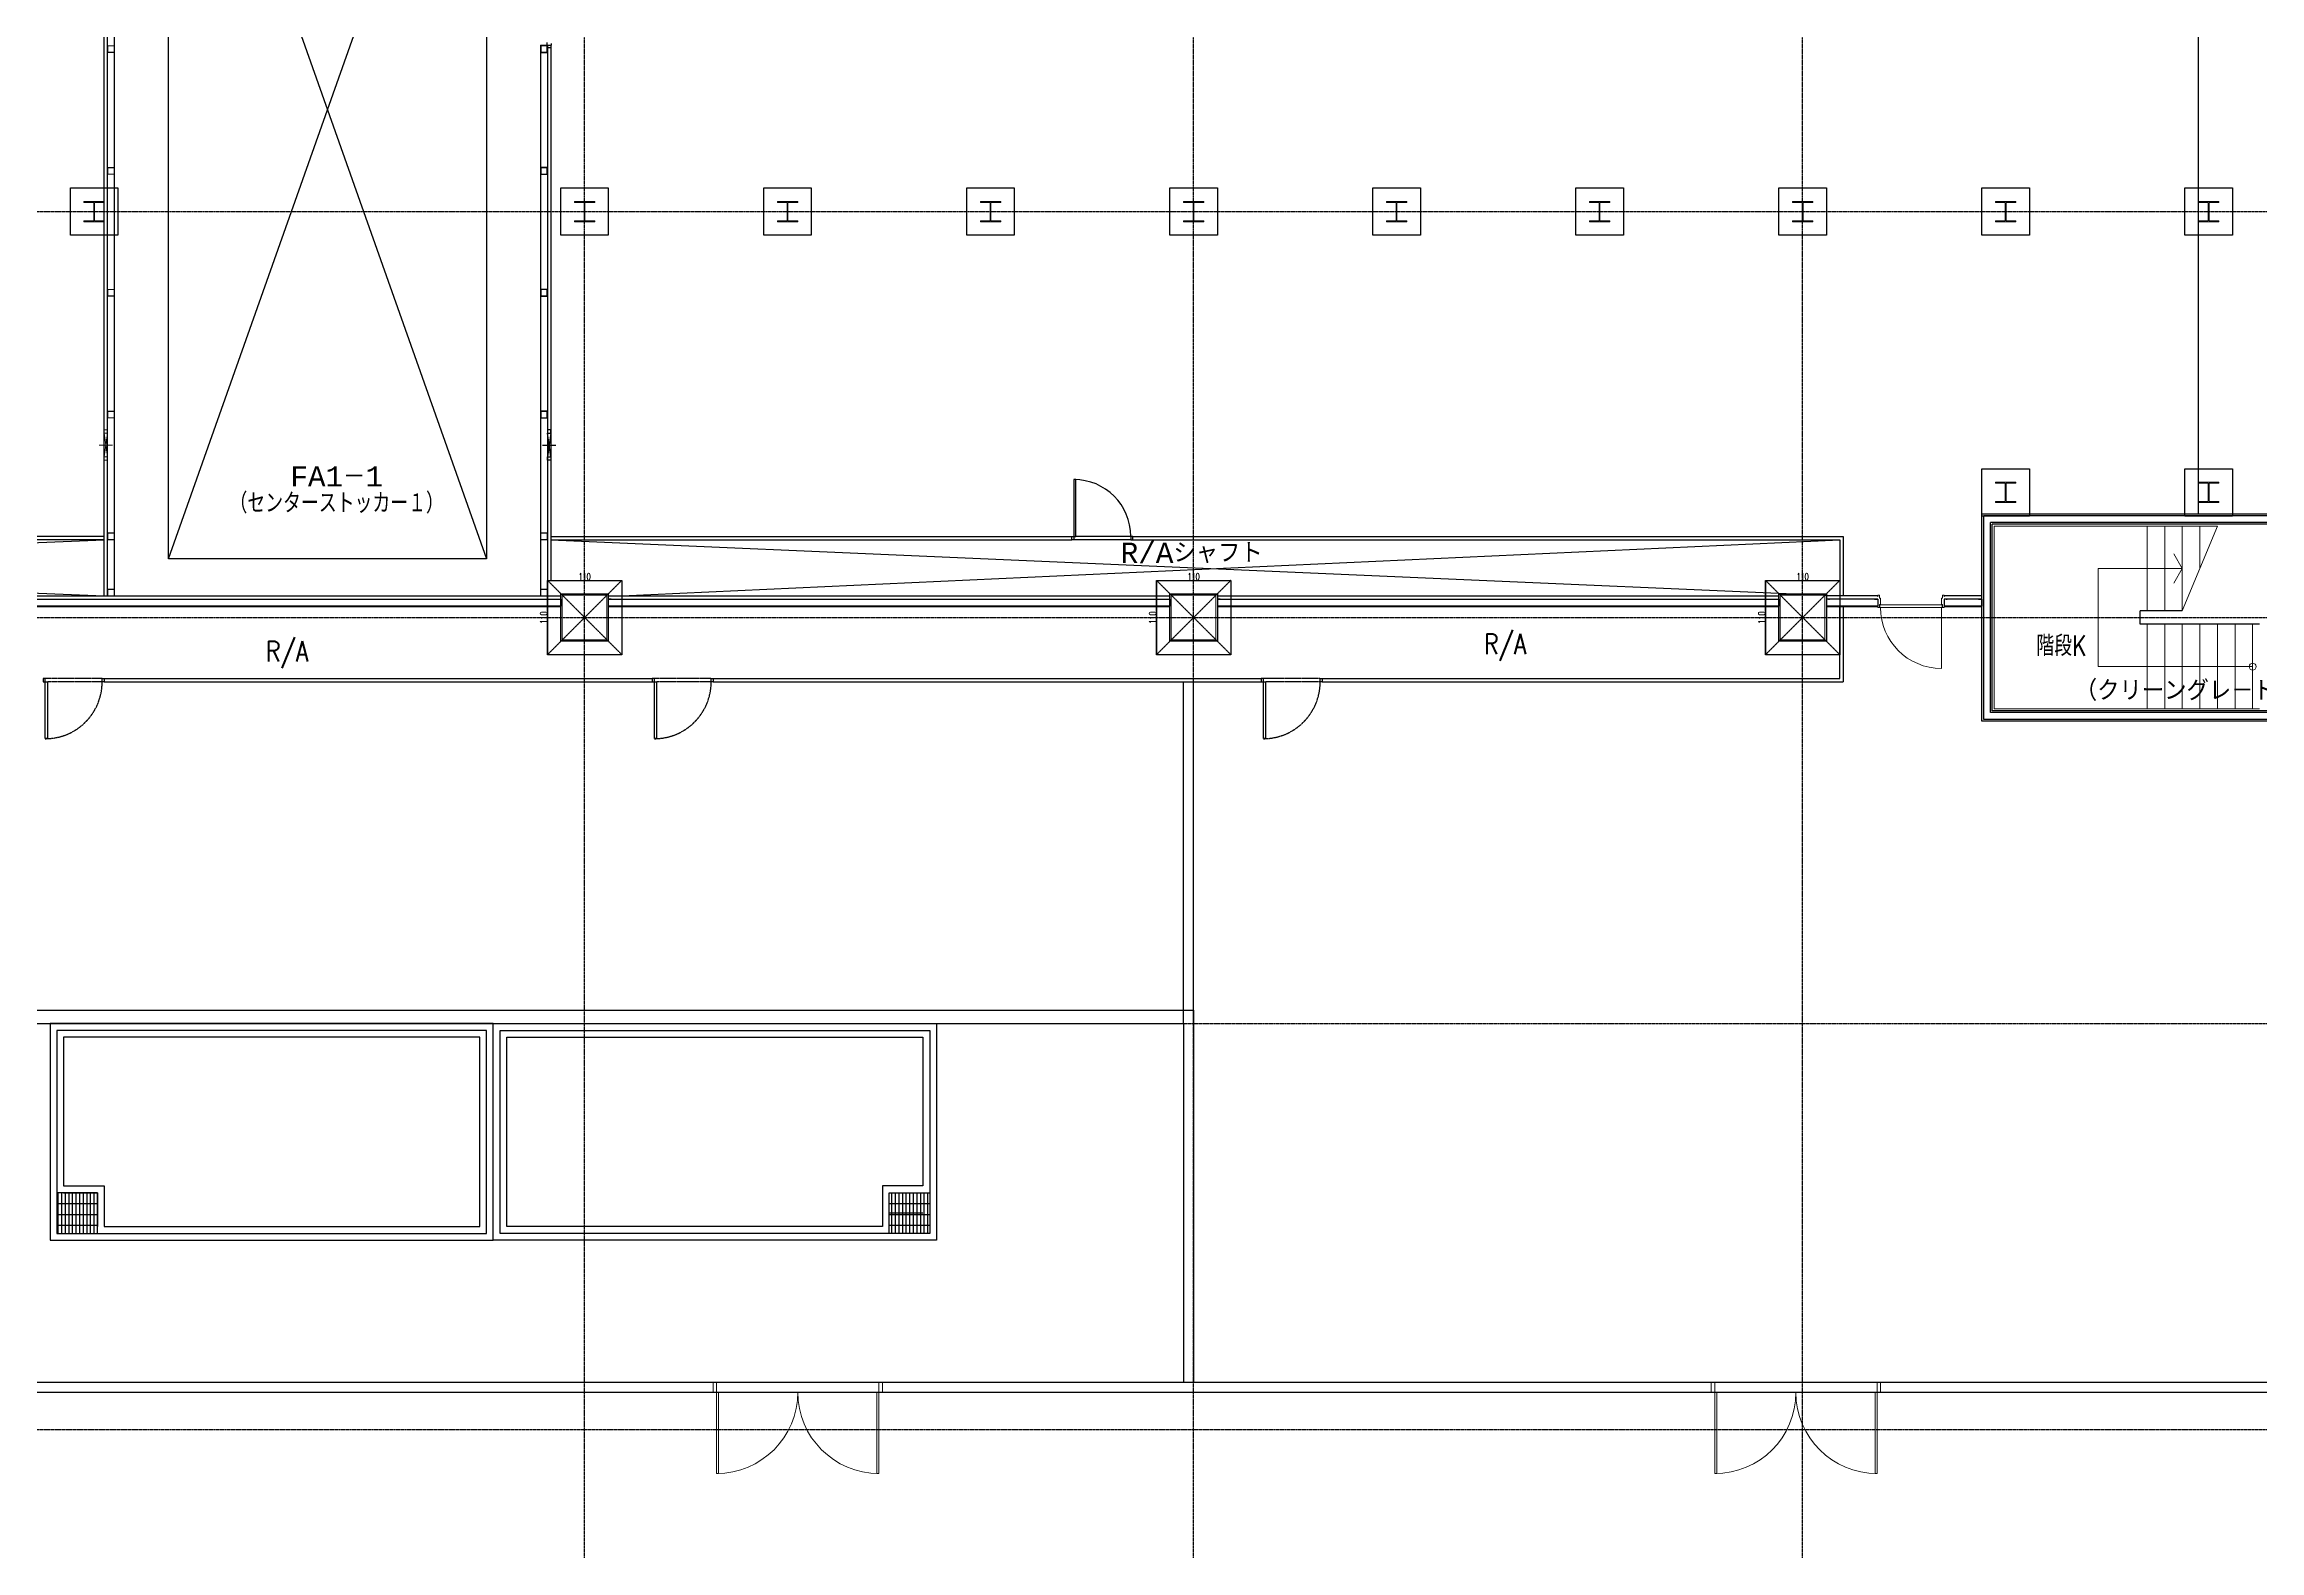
# Model space of a CAD drawing. Header units: millimetres. Extents: x -21841 to 195597, y -1659 to 112111.
# Drawn here: x 13661 to 16935, y 13771 to 15997 of the extents above; entities that cross this region are included whole.
import ezdxf
from ezdxf.enums import TextEntityAlignment as Align

# ---------------------------------------------------------------- set-up
doc = ezdxf.new("R2010")
doc.units = ezdxf.units.MM
doc.linetypes.add('X-N-FAB-L10$0$COL-CEN-LIN', pattern=[3.25, 2.5, -0.25, 0.25, -0.25])
doc.linetypes.add('X-N-FAB-L10$0$HIDDEN', pattern=[0.375, 0.25, -0.125])
for name, color, linetype in [('0-FMCS', 6, 'Continuous'), ('0-XREF', 7, 'Continuous'), ('X-N-FAB-L10$0$0-NC', 8, 'Continuous'), ('X-N-FAB-L10$0$0-ND', 8, 'Continuous'), ('X-N-FAB-L10$0$08', 8, 'Continuous'), ('X-N-FAB-L10$0$A-WALL-IN', 8, 'Continuous'), ('X-N-FAB-L10$0$CCL', 8, 'X-N-FAB-L10$0$COL-CEN-LIN'), ('X-N-FAB-L10$0$COL', 8, 'Continuous'), ('X-N-FAB-L10$0$COL-S', 8, 'Continuous'), ('X-N-FAB-L10$0$DOOR', 8, 'Continuous'), ('X-N-FAB-L10$0$HR', 8, 'Continuous'), ('X-N-FAB-L10$0$WALL-P', 8, 'Continuous')]:
    doc.layers.add(name, color=color, linetype=linetype)
doc.layers.add('X-N-FAB-L10$0$ARC', color=8, linetype='Continuous', lineweight=0)
doc.layers.add('X-N-FAB-L10$0$STEEL1', color=8, linetype='Continuous', lineweight=0)
doc.styles.add('X-N-FAB-L10$0$ATS', font='monotxt.shx', dxfattribs={"bigfont": 'BIGFONT.shx'})
doc.styles.add('X-N-FAB-L10$0$CHINA', font='simplex.shx', dxfattribs={"width": 0.75, "bigfont": 'chineset.shx'})
doc.styles.add('X-N-FAB-L10$0$COL-NUM', font='romanc')
doc.styles.add('X-N-FAB-L10$0$DIM', font='simplex.shx', dxfattribs={"width": 0.67, "bigfont": 'chineset.shx'})
doc.styles.add('X-N-FAB-L10$0$ROMS', font='ROMANS', dxfattribs={"bigfont": 'EXTFONT'})
doc.dimstyles.new('X-N-FAB-L10$0$JJP_005_defpoint', dxfattribs={"dimtxt": 20, "dimasz": 0.5, "dimexe": 0.5, "dimexo": 0.5, "dimgap": 0.5, "dimtad": 1, "dimdsep": 46, "dimtxsty": 'X-N-FAB-L10$0$DIM', "dimblk": 'X-N-FAB-L10$0$_None', "dimcen": 10, "dimclrd": 256, "dimclre": 256, "dimclrt": 256, "dimadec": 0, "dimazin": 0, "dimtfac": 1, "dimtix": 1, "dimtmove": 2, "dimatfit": 3, "dimldrblk": 'X-N-FAB-L10$0$_None', "dimfxl": 0.5, "dimtolj": 1, "dimtzin": 0, "dimarcsym": 0})

# ---------------------------------------------------------------- blocks, each defined once
blk = doc.blocks.new('*D1233')
at = {"layer": 'DEFPOINTS', "lineweight": -2, "transparency": 16777216}
blk.add_line((14405, 15205), (14515, 15205), dxfattribs=at)
at = {"layer": 'DEFPOINTS', "color": 0, "transparency": 16777216}
for p in [(14405, 15205), (14515, 15205), (14515, 15205)]:
    blk.add_point(p, dxfattribs=at)
at = {"layer": 'DEFPOINTS', "transparency": 16777216, "insert": (14460, 15210.5), "char_height": 10, "attachment_point": 5, "style": 'X-N-FAB-L10$0$DIM'}
blk.add_mtext('\\A1;110', dxfattribs=at)
blk = doc.blocks.new('X-N-FAB-L10$0$_None')
blk = doc.blocks.new('*D1234')
at = {"layer": 'DEFPOINTS', "lineweight": -2, "transparency": 16777216}
blk.add_line((14405, 15205), (14405, 15095), dxfattribs=at)
at = {"layer": 'DEFPOINTS', "color": 0, "transparency": 16777216}
for p in [(14405, 15205), (14405, 15095), (14405, 15095)]:
    blk.add_point(p, dxfattribs=at)
at = {"layer": 'DEFPOINTS', "transparency": 16777216, "insert": (14399.5, 15150), "char_height": 10, "attachment_point": 5, "rotation": 90, "style": 'X-N-FAB-L10$0$DIM'}
blk.add_mtext('\\A1;110', dxfattribs=at)
blk = doc.blocks.new('*D1235')
at = {"layer": 'DEFPOINTS', "lineweight": -2, "transparency": 16777216}
blk.add_line((15305, 15205), (15415, 15205), dxfattribs=at)
at = {"layer": 'DEFPOINTS', "color": 0, "transparency": 16777216}
for p in [(15305, 15205), (15415, 15205), (15415, 15205)]:
    blk.add_point(p, dxfattribs=at)
at = {"layer": 'DEFPOINTS', "transparency": 16777216, "insert": (15360, 15210.5), "char_height": 10, "attachment_point": 5, "style": 'X-N-FAB-L10$0$DIM'}
blk.add_mtext('\\A1;110', dxfattribs=at)
blk = doc.blocks.new('*D1236')
at = {"layer": 'DEFPOINTS', "lineweight": -2, "transparency": 16777216}
blk.add_line((15305, 15205), (15305, 15095), dxfattribs=at)
at = {"layer": 'DEFPOINTS', "color": 0, "transparency": 16777216}
for p in [(15305, 15205), (15305, 15095), (15305, 15095)]:
    blk.add_point(p, dxfattribs=at)
at = {"layer": 'DEFPOINTS', "transparency": 16777216, "insert": (15299.5, 15150), "char_height": 10, "attachment_point": 5, "rotation": 90, "style": 'X-N-FAB-L10$0$DIM'}
blk.add_mtext('\\A1;110', dxfattribs=at)
blk = doc.blocks.new('*D1237')
at = {"layer": 'DEFPOINTS', "lineweight": -2, "transparency": 16777216}
blk.add_line((16205, 15205), (16315, 15205), dxfattribs=at)
at = {"layer": 'DEFPOINTS', "color": 0, "transparency": 16777216}
for p in [(16205, 15205), (16315, 15205), (16315, 15205)]:
    blk.add_point(p, dxfattribs=at)
at = {"layer": 'DEFPOINTS', "transparency": 16777216, "insert": (16260, 15210.5), "char_height": 10, "attachment_point": 5, "style": 'X-N-FAB-L10$0$DIM'}
blk.add_mtext('\\A1;110', dxfattribs=at)
blk = doc.blocks.new('*D1238')
at = {"layer": 'DEFPOINTS', "lineweight": -2, "transparency": 16777216}
blk.add_line((16205, 15205), (16205, 15095), dxfattribs=at)
at = {"layer": 'DEFPOINTS', "color": 0, "transparency": 16777216}
for p in [(16205, 15205), (16205, 15095), (16205, 15095)]:
    blk.add_point(p, dxfattribs=at)
at = {"layer": 'DEFPOINTS', "transparency": 16777216, "insert": (16199.5, 15150), "char_height": 10, "attachment_point": 5, "rotation": 90, "style": 'X-N-FAB-L10$0$DIM'}
blk.add_mtext('\\A1;110', dxfattribs=at)
blk = doc.blocks.new('X-N-FAB-L10')
at = {"layer": 'DEFPOINTS', "color": 8, "linetype": 'X-N-FAB-L10$0$HIDDEN', "ltscale": 0.1}
for p, q in [((14515, 15205), (14405, 15095)), ((14405, 15205), (14515, 15095)), ((15415, 15205), (15305, 15095)), ((15305, 15205), (15415, 15095)), ((16315, 15205), (16205, 15095)), ((16205, 15205), (16315, 15095)), ((16315, 15205), (16205, 15095)), ((16205, 15205), (16315, 15095))]:
    blk.add_line(p, q, dxfattribs=at)
at = {"layer": 'DEFPOINTS', "color": 8}
for q in [(16315, 15205), (16205, 15095)]:
    blk.add_line((16205, 15205), q, dxfattribs=at)
at = {"layer": 'X-N-FAB-L10$0$08', "color": 8}
for p, q in [((13750, 15182), (13750, 16660)), ((13755, 15182), (13755, 16655)), ((13765, 15182), (13765, 16645)), ((16845, 15303), (16845, 16635)), ((13845, 16565), (14315, 15237)), ((13845, 15237), (14315, 16565)), ((13845, 15237), (13845, 16565)), ((14315, 16565), (14315, 15237)), ((13750, 15785), (13750, 16315)), ((14395, 15995.9), (14395, 15182)), ((14395, 15995.9), (14410, 15995.9)), ((14395, 15995), (14395, 15985)), ((14405, 15995), (14395, 15995)), ((14395, 15985), (14405, 15985)), ((14395.32, 15994.68), (14395.32, 15985.32)), ((14404.68, 15994.68), (14395.32, 15994.68)), ((14395.32, 15985.32), (14404.68, 15985.32)), ((14404, 16000), (14404, 15995.9)), ((14404, 15995.9), (14411, 15995.9)), ((14404.68, 15985.32), (14404.68, 15994.68)), ((14405, 15995.9), (14405, 15205)), ((14405, 15991.9), (14405, 15995.9)), ((14405, 15995.9), (14410, 15995.9)), ((14405, 15985), (14405, 15995)), ((14410, 15991.9), (14405, 15991.9)), ((14410, 15995.9), (14410, 15205)), ((14410, 15995.9), (14410, 15270)), ((14410, 15995.9), (14410, 15991.9)), ((14411, 15995.9), (14411, 15998.4)), ((14395, 15815), (14395, 15805)), ((14405, 15815), (14395, 15815)), ((14395.32, 15814.68), (14395.32, 15805.32)), ((14404.68, 15814.68), (14395.32, 15814.68)), ((14404.68, 15805.32), (14404.68, 15814.68)), ((14405, 15805), (14405, 15815)), ((14395, 15805), (14405, 15805)), ((14395.32, 15805.32), (14404.68, 15805.32)), ((13750, 15270), (13750, 15715)), ((14395, 15635), (14395, 15625)), ((14405, 15635), (14395, 15635)), ((14395, 15625), (14405, 15625)), ((14395.32, 15634.68), (14395.32, 15625.32)), ((14404.68, 15634.68), (14395.32, 15634.68)), ((14395.32, 15625.32), (14404.68, 15625.32)), ((14404.68, 15625.32), (14404.68, 15634.68)), ((14405, 15625), (14405, 15635)), ((14395, 15455), (14395, 15445)), ((14405, 15455), (14395, 15455)), ((14395.32, 15454.68), (14395.32, 15445.32)), ((14404.68, 15454.68), (14395.32, 15454.68)), ((14404.68, 15445.32), (14404.68, 15454.68)), ((14405, 15445), (14405, 15455)), ((14395, 15445), (14405, 15445)), ((14395.32, 15445.32), (14404.68, 15445.32)), ((14410, 15427.5), (14405, 15427.5)), ((14405, 15427.5), (14405, 15422.5)), ((14405, 15422.5), (14410, 15422.5)), ((14405, 15422.5), (14410, 15422.5)), ((14410, 15422.5), (14405, 15387.5)), ((14410, 15387.5), (14405, 15422.5)), ((14410, 15422.5), (14410, 15427.5)), ((14397.5, 15405), (14417.5, 15405)), ((14405, 15387.5), (14410, 15387.5)), ((14405, 15382.5), (14405, 15387.5)), ((14405, 15387.5), (14410, 15387.5)), ((14410, 15387.5), (14410, 15382.5)), ((14410, 15382.5), (14405, 15382.5)), ((15186, 15353.946), (15183, 15353.946)), ((15183, 15353.946), (15183, 15270)), ((15186, 15270), (15186, 15353.946)), ((11805, 15265), (13750, 15182)), ((11815, 15182), (13750, 15265)), ((13750, 15270), (12840, 15270)), ((13750, 15265), (12840, 15265)), ((14410, 15270), (15180, 15270)), ((14410, 15265), (16315, 15182)), ((14410, 15265), (15180, 15265)), ((14515, 15182), (16315, 15265)), ((15180, 15265), (15180, 15270)), ((15180, 15270), (15183, 15270)), ((15183, 15265), (15180, 15265)), ((15183, 15270), (15183, 15265)), ((15183, 15270), (15186, 15270)), ((15267, 15265), (15183, 15265)), ((15267, 15270), (15186, 15270)), ((15270, 15270), (15267, 15270)), ((15267, 15270), (15267, 15265)), ((15267, 15265), (15270, 15265)), ((15270, 15270), (16320, 15270)), ((15270, 15265), (15270, 15270)), ((15270, 15265), (16315, 15265)), ((16315, 15265), (16315, 15182)), ((16320, 15270), (16320, 15182)), ((14315, 15237), (13845, 15237)), ((14325, 14550), (13670, 14550)), ((13670, 14550), (13670, 14230)), ((14325, 14550), (13670, 14550)), ((13670, 14550), (13670, 14230)), ((14315, 14540), (13680, 14540)), ((13680, 14540), (13680, 14240)), ((14315, 14540), (13680, 14540)), ((13680, 14540), (13680, 14240)), ((14315, 14240), (14315, 14540)), ((14315, 14240), (14315, 14540)), ((14325, 14230), (14325, 14550)), ((14325, 14230), (14325, 14550)), ((14325, 14230), (14325, 14550)), ((14325, 14550), (14980, 14550)), ((14325, 14230), (14325, 14550)), ((14325, 14550), (14980, 14550)), ((14335, 14240), (14335, 14540)), ((14335, 14540), (14970, 14540)), ((14335, 14240), (14335, 14540)), ((14335, 14540), (14970, 14540)), ((14970, 14540), (14970, 14240)), ((14970, 14540), (14970, 14240)), ((14980, 14550), (14980, 14230)), ((14980, 14550), (14980, 14230)), ((14305, 14530), (13690, 14530)), ((13690, 14530), (13690, 14310)), ((14305, 14250), (14305, 14530)), ((14345, 14250), (14345, 14530)), ((14345, 14530), (14960, 14530)), ((14960, 14530), (14960, 14310)), ((13690, 14310), (13750, 14310)), ((13750, 14310), (13750, 14250)), ((14960, 14310), (14900, 14310)), ((14900, 14310), (14900, 14250)), ((13680, 14300), (13680, 14240)), ((13740, 14300), (13680, 14300)), ((13690, 14300), (13740, 14300)), ((13740, 14300), (13740, 14250)), ((13740, 14240), (13740, 14300)), ((14910, 14240), (14910, 14300)), ((14910, 14300), (14970, 14300)), ((14970, 14300), (14970, 14240)), ((13750, 14250), (14305, 14250)), ((14900, 14250), (14345, 14250)), ((14960, 14270), (14910, 14270)), ((13670, 14230), (14325, 14230)), ((13670, 14230), (14325, 14230)), ((13680, 14240), (14315, 14240)), ((13680, 14240), (13740, 14240)), ((13680, 14240), (14315, 14240)), ((14980, 14230), (14325, 14230)), ((14980, 14230), (14325, 14230)), ((14970, 14240), (14335, 14240)), ((14970, 14240), (14335, 14240)), ((14970, 14240), (14910, 14240))]:
    blk.add_line(p, q, dxfattribs=at)
at = {"layer": 'X-N-FAB-L10$0$08', "color": 8, "linetype": 'Continuous'}
for p, q in [((13680, 14284), (13740, 14284)), ((13681.509, 14300), (13681.509, 14240)), ((13686.842, 14300), (13686.842, 14240)), ((13692.175, 14300), (13692.175, 14240)), ((13697.509, 14300), (13697.509, 14240)), ((13702.842, 14300), (13702.842, 14240)), ((13708.175, 14300), (13708.175, 14240)), ((13713.509, 14300), (13713.509, 14240)), ((13718.842, 14300), (13718.842, 14240)), ((13724.175, 14300), (13724.175, 14240)), ((13729.509, 14300), (13729.509, 14240)), ((13734.842, 14300), (13734.842, 14240)), ((14910, 14284), (14970, 14284)), ((14913.509, 14300), (14913.509, 14240)), ((14918.842, 14300), (14918.842, 14240)), ((14924.175, 14300), (14924.175, 14240)), ((14929.509, 14300), (14929.509, 14240)), ((14934.842, 14300), (14934.842, 14240)), ((14940.175, 14300), (14940.175, 14240)), ((14945.509, 14300), (14945.509, 14240)), ((14950.842, 14300), (14950.842, 14240)), ((14956.175, 14300), (14956.175, 14240)), ((14961.509, 14300), (14961.509, 14240)), ((14966.842, 14300), (14966.842, 14240)), ((13680, 14268), (13740, 14268)), ((13680, 14252), (13740, 14252)), ((14910, 14268), (14970, 14268)), ((14910, 14252), (14970, 14252))]:
    blk.add_line(p, q, dxfattribs=at)
at = {"layer": 'X-N-FAB-L10$0$08', "color": 8}
blk.add_arc((15183, 15270), 84, 0, 90, dxfattribs=at)
at = {"layer": 'X-N-FAB-L10$0$A-WALL-IN', "color": 8}
for p, q in [((15345, 14550), (15345, 15055)), ((15360, 14550), (15360, 15055)), ((9060, 14570), (15360, 14570)), ((15360, 14570), (15360, 14020)), ((9060, 14550), (15345, 14550)), ((15345, 14550), (15345, 14020)), ((9060, 14020), (17475, 14020)), ((17490, 14005), (9060, 14005))]:
    blk.add_line(p, q, dxfattribs=at)
at = {"layer": 'X-N-FAB-L10$0$ARC', "color": 8}
for p, q in [((13755, 15995), (13755, 15985)), ((13765, 15995), (13755, 15995)), ((13755, 15985), (13765, 15985)), ((13755.32, 15994.68), (13755.32, 15985.32)), ((13764.68, 15994.68), (13755.32, 15994.68)), ((13755.32, 15985.32), (13764.68, 15985.32)), ((13764.68, 15985.32), (13764.68, 15994.68)), ((13765, 15985), (13765, 15995)), ((13755, 15815), (13755, 15805)), ((13765, 15815), (13755, 15815)), ((13755.32, 15814.68), (13755.32, 15805.32)), ((13764.68, 15814.68), (13755.32, 15814.68)), ((13764.68, 15805.32), (13764.68, 15814.68)), ((13765, 15805), (13765, 15815)), ((13750, 15785), (13700, 15785)), ((13700, 15785), (13700, 15715)), ((13755, 15805), (13765, 15805)), ((13755.32, 15805.32), (13764.68, 15805.32)), ((13720, 15765), (13750, 15765)), ((13720, 15763.5), (13720, 15765)), ((13734.5, 15763.5), (13720, 15763.5)), ((13734.5, 15736.5), (13734.5, 15763.5)), ((13750, 15763.5), (13735.5, 15763.5)), ((13735.5, 15763.5), (13735.5, 15736.5)), ((13750, 15765), (13750, 15763.5)), ((13700, 15715), (13750, 15715)), ((13720, 15735), (13720, 15736.5)), ((13720, 15736.5), (13734.5, 15736.5)), ((13750, 15735), (13720, 15735)), ((13735.5, 15736.5), (13750, 15736.5)), ((13750, 15736.5), (13750, 15735)), ((13755, 15635), (13755, 15625)), ((13765, 15635), (13755, 15635)), ((13755, 15625), (13765, 15625)), ((13755.32, 15634.68), (13755.32, 15625.32)), ((13764.68, 15634.68), (13755.32, 15634.68)), ((13755.32, 15625.32), (13764.68, 15625.32)), ((13764.68, 15625.32), (13764.68, 15634.68)), ((13765, 15625), (13765, 15635)), ((13755, 15455), (13755, 15445)), ((13765, 15455), (13755, 15455)), ((13755.32, 15454.68), (13755.32, 15445.32)), ((13764.68, 15454.68), (13755.32, 15454.68)), ((13764.68, 15445.32), (13764.68, 15454.68)), ((13765, 15445), (13765, 15455)), ((13755, 15427.5), (13750, 15427.5)), ((13750, 15427.5), (13750, 15422.5)), ((13750, 15422.5), (13755, 15422.5)), ((13750, 15422.5), (13755, 15422.5)), ((13755, 15422.5), (13750, 15387.5)), ((13755, 15387.5), (13750, 15422.5)), ((13755, 15445), (13765, 15445)), ((13755, 15422.5), (13755, 15427.5)), ((13755.32, 15445.32), (13764.68, 15445.32)), ((13742.5, 15405), (13762.5, 15405)), ((13750, 15387.5), (13755, 15387.5)), ((13750, 15382.5), (13750, 15387.5)), ((13750, 15387.5), (13755, 15387.5)), ((13755, 15387.5), (13755, 15382.5)), ((13755, 15382.5), (13750, 15382.5)), ((13750, 15182), (13750, 15265)), ((13755, 15275), (13755, 15265)), ((13765, 15275), (13755, 15275)), ((13755, 15265), (13765, 15265)), ((13755.32, 15274.68), (13755.32, 15265.32)), ((13764.68, 15274.68), (13755.32, 15274.68)), ((13755.32, 15265.32), (13764.68, 15265.32)), ((13764.68, 15265.32), (13764.68, 15274.68)), ((13765, 15265), (13765, 15275)), ((14395, 15275), (14395, 15265)), ((14405, 15275), (14395, 15275)), ((14395, 15265), (14405, 15265)), ((14395.32, 15274.68), (14395.32, 15265.32)), ((14404.68, 15274.68), (14395.32, 15274.68)), ((14395.32, 15265.32), (14404.68, 15265.32)), ((14404.68, 15265.32), (14404.68, 15274.68)), ((14405, 15265), (14405, 15275)), ((14410, 15265), (14410, 15205)), ((16543, 15015), (16543, 15285)), ((16873, 15285), (16543, 15285)), ((16769, 15160), (16769, 15285)), ((16795, 15160), (16795, 15285)), ((16821, 15160), (16821, 15285)), ((16821, 15160), (16873, 15285)), ((16847, 15222.5), (16847, 15285)), ((16808.5, 15244.151), (16821, 15222.5)), ((13755, 15192), (13755, 15182)), ((13765, 15192), (13755, 15192)), ((13755.32, 15191.68), (13755.32, 15182.32)), ((13764.68, 15191.68), (13755.32, 15191.68)), ((13764.68, 15182.32), (13764.68, 15191.68)), ((13765, 15182), (13765, 15192)), ((14395, 15192), (14395, 15182)), ((14405, 15192), (14395, 15192)), ((14395.32, 15191.68), (14395.32, 15182.32)), ((14404.68, 15191.68), (14395.32, 15191.68)), ((14404.68, 15182.32), (14404.68, 15191.68)), ((14515, 15205), (14405, 15205)), ((14405, 15205), (14405, 15095)), ((14405, 15182), (14405, 15192)), ((14515, 15095), (14515, 15205)), ((15415, 15205), (15305, 15205)), ((15305, 15205), (15305, 15095)), ((15415, 15095), (15415, 15205)), ((16315, 15205), (16205, 15205)), ((16205, 15205), (16205, 15095)), ((16315, 15095), (16315, 15205)), ((16821, 15222.5), (16696.5, 15222.5)), ((16696.5, 15077.5), (16696.5, 15222.5)), ((16821, 15222.5), (16808.5, 15200.849)), ((13755, 15182), (13765, 15182)), ((13755.32, 15182.32), (13764.68, 15182.32)), ((14395, 15182), (14405, 15182)), ((14395.32, 15182.32), (14404.68, 15182.32)), ((14425, 15115), (14425, 15185)), ((14425, 15185), (14495, 15185)), ((14427, 15117), (14427, 15183)), ((14427, 15183), (14493, 15183)), ((14493, 15183), (14493, 15117)), ((14495, 15185), (14495, 15115)), ((15325, 15115), (15325, 15185)), ((15325, 15185), (15395, 15185)), ((15327, 15117), (15327, 15183)), ((15327, 15183), (15393, 15183)), ((15393, 15183), (15393, 15117)), ((15395, 15185), (15395, 15115)), ((16225, 15115), (16225, 15185)), ((16225, 15185), (16295, 15185)), ((16227, 15117), (16227, 15183)), ((16227, 15183), (16293, 15183)), ((16293, 15183), (16293, 15117)), ((16295, 15185), (16295, 15115)), ((16373.5, 15183), (16371, 15183)), ((16371, 15183), (16371, 15180.5)), ((16371, 15167.3), (16371, 15164.8)), ((16371, 15164.8), (16373.5, 15164.8)), ((16373.5, 15178.5), (16373.5, 15183)), ((16375, 15178.5), (16373.5, 15178.5)), ((16373.5, 15164.8), (16373.5, 15169.3)), ((16373.5, 15169.3), (16375, 15169.3)), ((16466, 15168.8), (16374, 15168.8)), ((16374, 15168.8), (16374, 15164.8)), ((16374, 15164.8), (16466, 15164.8)), ((16375, 15169.3), (16375, 15178.5)), ((16465, 15169.3), (16465, 15178.5)), ((16465, 15178.5), (16466.5, 15178.5)), ((16466.5, 15169.3), (16465, 15169.3)), ((16465, 15164.8), (16465, 15074.8)), ((16466, 15164.8), (16466, 15168.8)), ((16466.5, 15178.5), (16466.5, 15183)), ((16466.5, 15183), (16469, 15183)), ((16466.5, 15164.8), (16466.5, 15169.3)), ((16469, 15164.8), (16466.5, 15164.8)), ((16469, 15183), (16469, 15180.5)), ((16469, 15167.3), (16469, 15164.8)), ((16769, 15140), (16769, 15015)), ((16795, 15140), (16795, 15015)), ((16821, 15140), (16821, 15015)), ((16847, 15140), (16847, 15015)), ((16873, 15140), (16873, 15015)), ((16899, 15140), (16899, 15015)), ((16925, 15140), (16925, 15015)), ((14405, 15095), (14515, 15095)), ((14495, 15115), (14425, 15115)), ((14493, 15117), (14427, 15117)), ((15305, 15095), (15415, 15095)), ((15395, 15115), (15325, 15115)), ((15393, 15117), (15327, 15117)), ((16205, 15095), (16315, 15095)), ((16295, 15115), (16225, 15115)), ((16293, 15117), (16227, 15117)), ((16925, 15077.5), (16696.5, 15077.5)), ((16935, 15015), (16543, 15015))]:
    blk.add_line(p, q, dxfattribs=at)
blk.add_circle((16925, 15077.5), 5, dxfattribs=at)
blk.add_arc((16465, 15164.8), 90, 180, 270, dxfattribs=at)
at = {"layer": 'X-N-FAB-L10$0$CCL', "color": 8}
for p, q in [((14460, 10600), (14460, 19760)), ((15360, 10600), (15360, 19760)), ((16260, 10600), (16260, 19760)), ((-720, 15750), (27370, 15750)), ((-720, 15150), (27370, 15150)), ((-720, 14550), (27370, 14550)), ((-720, 13950), (27370, 13950))]:
    blk.add_line(p, q, dxfattribs=at)
at = {"layer": 'X-N-FAB-L10$0$COL', "color": 8}
for p, q in [((13700, 15785), (13770, 15785)), ((13700, 15715), (13700, 15785)), ((13770, 15785), (13770, 15715)), ((14425, 15785), (14495, 15785)), ((14425, 15715), (14425, 15785)), ((14495, 15785), (14495, 15715)), ((14725, 15785), (14795, 15785)), ((14725, 15715), (14725, 15785)), ((14795, 15785), (14795, 15715)), ((15025, 15785), (15095, 15785)), ((15025, 15715), (15025, 15785)), ((15095, 15785), (15095, 15715)), ((15325, 15785), (15395, 15785)), ((15325, 15715), (15325, 15785)), ((15395, 15785), (15395, 15715)), ((15625, 15785), (15695, 15785)), ((15625, 15715), (15625, 15785)), ((15695, 15785), (15695, 15715)), ((15925, 15785), (15995, 15785)), ((15925, 15715), (15925, 15785)), ((15995, 15785), (15995, 15715)), ((16225, 15785), (16295, 15785)), ((16225, 15715), (16225, 15785)), ((16295, 15785), (16295, 15715)), ((16525, 15785), (16595, 15785)), ((16525, 15715), (16525, 15785)), ((16595, 15785), (16595, 15715)), ((16825, 15785), (16895, 15785)), ((16825, 15715), (16825, 15785)), ((16895, 15785), (16895, 15715)), ((13770, 15715), (13700, 15715)), ((14495, 15715), (14425, 15715)), ((14795, 15715), (14725, 15715)), ((15095, 15715), (15025, 15715)), ((15395, 15715), (15325, 15715)), ((15695, 15715), (15625, 15715)), ((15995, 15715), (15925, 15715)), ((16295, 15715), (16225, 15715)), ((16595, 15715), (16525, 15715)), ((16895, 15715), (16825, 15715)), ((16525, 15370), (16595, 15370)), ((16525, 15300), (16525, 15370)), ((16595, 15370), (16595, 15300)), ((16825, 15370), (16895, 15370)), ((16825, 15300), (16825, 15370)), ((16895, 15370), (16895, 15300)), ((16595, 15300), (16525, 15300)), ((16895, 15300), (16825, 15300))]:
    blk.add_line(p, q, dxfattribs=at)
at = {"layer": 'X-N-FAB-L10$0$COL', "color": 8, "ltscale": 0.1}
for p, q in [((16205, 15205), (16315, 15205)), ((16205, 15095), (16205, 15205)), ((16315, 15205), (16315, 15095)), ((16315, 15095), (16205, 15095))]:
    blk.add_line(p, q, dxfattribs=at)
at = {"layer": 'X-N-FAB-L10$0$COL', "color": 8}
for points in [[(13700, 15785), (13770, 15785), (13770, 15715), (13700, 15715)], [(14425, 15785), (14495, 15785), (14495, 15715), (14425, 15715)], [(14725, 15785), (14795, 15785), (14795, 15715), (14725, 15715)], [(15025, 15785), (15095, 15785), (15095, 15715), (15025, 15715)], [(15325, 15785), (15395, 15785), (15395, 15715), (15325, 15715)], [(15625, 15785), (15695, 15785), (15695, 15715), (15625, 15715)], [(15925, 15785), (15995, 15785), (15995, 15715), (15925, 15715)], [(16225, 15785), (16295, 15785), (16295, 15715), (16225, 15715)], [(16525, 15785), (16595, 15785), (16595, 15715), (16525, 15715)], [(16825, 15785), (16895, 15785), (16895, 15715), (16825, 15715)], [(16525, 15370), (16595, 15370), (16595, 15300), (16525, 15300)], [(16825, 15370), (16895, 15370), (16895, 15300), (16825, 15300)]]:
    blk.add_lwpolyline(points, close=True, dxfattribs=at)
at = {"layer": 'X-N-FAB-L10$0$COL', "color": 8, "ltscale": 0.1}
for points in [[(14405, 15205), (14515, 15205), (14515, 15095), (14405, 15095)], [(15305, 15205), (15415, 15205), (15415, 15095), (15305, 15095)], [(16205, 15205), (16315, 15205), (16315, 15095), (16205, 15095)]]:
    blk.add_lwpolyline(points, close=True, dxfattribs=at)
at = {"layer": 'X-N-FAB-L10$0$COL-S', "color": 8}
for p, q in [((14425, 15185), (14495, 15185)), ((14425, 15115), (14425, 15185)), ((14495, 15185), (14495, 15115)), ((15325, 15185), (15395, 15185)), ((15325, 15115), (15325, 15185)), ((15395, 15185), (15395, 15115)), ((16225, 15185), (16295, 15185)), ((16225, 15115), (16225, 15185)), ((16225, 15185), (16295, 15185)), ((16225, 15115), (16225, 15185)), ((16295, 15185), (16295, 15115)), ((16295, 15185), (16295, 15115)), ((14495, 15115), (14425, 15115)), ((15395, 15115), (15325, 15115)), ((16295, 15115), (16225, 15115)), ((16295, 15115), (16225, 15115))]:
    blk.add_line(p, q, dxfattribs=at)
at = {"layer": 'X-N-FAB-L10$0$DOOR', "color": 8, "lineweight": 0}
for p, q in [((14650, 14005.094), (14650, 14020.094)), ((14650, 14020.094), (14655, 14020.094)), ((14655, 14020.094), (14655, 14005.094)), ((14900, 14020.094), (14895, 14020.094)), ((14895, 14020.094), (14895, 14005.094)), ((14900, 14005.094), (14900, 14020.094)), ((16125, 14005), (16125, 14020)), ((16125, 14020), (16130, 14020)), ((16130, 14020), (16130, 14005)), ((16375, 14020), (16370, 14020)), ((16370, 14020), (16370, 14005)), ((16375, 14005), (16375, 14020)), ((14655, 14005.094), (14650, 14005.094)), ((14655, 13885.094), (14655, 14005.094)), ((14655, 14005.094), (14658, 14005.094)), ((14658, 14005.094), (14658, 13885.094)), ((14892, 14005.094), (14892, 13885.094)), ((14895, 14005.094), (14892, 14005.094)), ((14895, 13885.094), (14895, 14005.094)), ((14895, 14005.094), (14900, 14005.094)), ((16130, 14005), (16125, 14005)), ((16130, 13885), (16130, 14005)), ((16130, 14005), (16133, 14005)), ((16133, 14005), (16133, 13885)), ((16367, 14005), (16367, 13885)), ((16370, 14005), (16367, 14005)), ((16370, 13885), (16370, 14005)), ((16370, 14005), (16375, 14005)), ((14658, 13885.094), (14655, 13885.094)), ((14892, 13885.094), (14895, 13885.094)), ((16133, 13885), (16130, 13885)), ((16367, 13885), (16370, 13885))]:
    blk.add_line(p, q, dxfattribs=at)
at = {"layer": 'X-N-FAB-L10$0$DOOR', "color": 8, "linetype": 'Continuous'}
for points in [[(13663, 15060), (13660, 15060), (13660, 15055), (13663, 15055)], [(13750, 15055), (13747, 15055), (13747, 15060), (13750, 15060)], [(14563, 15060), (14560, 15060), (14560, 15055), (14563, 15055)], [(14650, 15055), (14647, 15055), (14647, 15060), (14650, 15060)], [(15463, 15060), (15460, 15060), (15460, 15055), (15463, 15055)], [(15550, 15055), (15547, 15055), (15547, 15060), (15550, 15060)], [(13663, 15055), (13666, 15055), (13666, 14971.054), (13663, 14971.054)], [(14563, 15055), (14566, 15055), (14566, 14971.054), (14563, 14971.054)], [(15463, 15055), (15466, 15055), (15466, 14971.054), (15463, 14971.054)]]:
    blk.add_lwpolyline(points, close=True, dxfattribs=at)
at = {"layer": 'X-N-FAB-L10$0$DOOR', "color": 8, "linetype": 'X-N-FAB-L10$0$HIDDEN'}
for points in [[(13747, 15060), (13663, 15060)], [(14647, 15060), (14563, 15060)], [(15547, 15060), (15463, 15060)], [(13747, 15055), (13666, 15055)], [(14647, 15055), (14566, 15055)], [(15547, 15055), (15466, 15055)]]:
    blk.add_lwpolyline(points, dxfattribs=at)
for centre in [(13663, 15055), (14563, 15055), (15463, 15055)]:
    blk.add_arc(centre, 84, 270, 0, dxfattribs=at)
at = {"layer": 'X-N-FAB-L10$0$DOOR', "color": 8, "lineweight": 0}
for centre, start, end in [((14655, 14005.094), 270, 0), ((14895, 14005.094), 180, 270), ((16130, 14005), 270, 0), ((16370, 14005), 180, 270)]:
    blk.add_arc(centre, 120, start, end, dxfattribs=at)
at = {"layer": 'X-N-FAB-L10$0$HR', "color": 8}
for p, q in [((16759, 15140), (16759, 15160)), ((16821, 15160), (16759, 15160)), ((16935, 15140), (16759, 15140))]:
    blk.add_line(p, q, dxfattribs=at)
at = {"layer": 'X-N-FAB-L10$0$STEEL1', "color": 8}
for p, q in [((13720, 15765), (13750, 15765)), ((13720, 15763.5), (13720, 15765)), ((13734.5, 15763.5), (13720, 15763.5)), ((13734.5, 15736.5), (13734.5, 15763.5)), ((13750, 15763.5), (13735.5, 15763.5)), ((13735.5, 15763.5), (13735.5, 15736.5)), ((13750, 15765), (13750, 15763.5)), ((14445, 15765), (14475, 15765)), ((14445, 15763.5), (14445, 15765)), ((14459.5, 15763.5), (14445, 15763.5)), ((14459.5, 15736.5), (14459.5, 15763.5)), ((14475, 15763.5), (14460.5, 15763.5)), ((14460.5, 15763.5), (14460.5, 15736.5)), ((14475, 15765), (14475, 15763.5)), ((14745, 15765), (14775, 15765)), ((14745, 15763.5), (14745, 15765)), ((14759.5, 15763.5), (14745, 15763.5)), ((14759.5, 15736.5), (14759.5, 15763.5)), ((14775, 15763.5), (14760.5, 15763.5)), ((14760.5, 15763.5), (14760.5, 15736.5)), ((14775, 15765), (14775, 15763.5)), ((15045, 15765), (15075, 15765)), ((15045, 15763.5), (15045, 15765)), ((15059.5, 15763.5), (15045, 15763.5)), ((15059.5, 15736.5), (15059.5, 15763.5)), ((15075, 15763.5), (15060.5, 15763.5)), ((15060.5, 15763.5), (15060.5, 15736.5)), ((15075, 15765), (15075, 15763.5)), ((15345, 15765), (15375, 15765)), ((15345, 15763.5), (15345, 15765)), ((15359.5, 15763.5), (15345, 15763.5)), ((15359.5, 15736.5), (15359.5, 15763.5)), ((15375, 15763.5), (15360.5, 15763.5)), ((15360.5, 15763.5), (15360.5, 15736.5)), ((15375, 15765), (15375, 15763.5)), ((15645, 15765), (15675, 15765)), ((15645, 15763.5), (15645, 15765)), ((15659.5, 15763.5), (15645, 15763.5)), ((15659.5, 15736.5), (15659.5, 15763.5)), ((15675, 15763.5), (15660.5, 15763.5)), ((15660.5, 15763.5), (15660.5, 15736.5)), ((15675, 15765), (15675, 15763.5)), ((15945, 15765), (15975, 15765)), ((15945, 15763.5), (15945, 15765)), ((15959.5, 15763.5), (15945, 15763.5)), ((15959.5, 15736.5), (15959.5, 15763.5)), ((15975, 15763.5), (15960.5, 15763.5)), ((15960.5, 15763.5), (15960.5, 15736.5)), ((15975, 15765), (15975, 15763.5)), ((16245, 15765), (16275, 15765)), ((16245, 15763.5), (16245, 15765)), ((16259.5, 15763.5), (16245, 15763.5)), ((16259.5, 15736.5), (16259.5, 15763.5)), ((16275, 15763.5), (16260.5, 15763.5)), ((16260.5, 15763.5), (16260.5, 15736.5)), ((16275, 15765), (16275, 15763.5)), ((16545, 15765), (16575, 15765)), ((16545, 15763.5), (16545, 15765)), ((16559.5, 15763.5), (16545, 15763.5)), ((16559.5, 15736.5), (16559.5, 15763.5)), ((16575, 15763.5), (16560.5, 15763.5)), ((16560.5, 15763.5), (16560.5, 15736.5)), ((16575, 15765), (16575, 15763.5)), ((16845, 15765), (16875, 15765)), ((16845, 15763.5), (16845, 15765)), ((16859.5, 15763.5), (16845, 15763.5)), ((16859.5, 15736.5), (16859.5, 15763.5)), ((16875, 15763.5), (16860.5, 15763.5)), ((16860.5, 15763.5), (16860.5, 15736.5)), ((16875, 15765), (16875, 15763.5)), ((13720, 15735), (13720, 15736.5)), ((13720, 15736.5), (13734.5, 15736.5)), ((13750, 15735), (13720, 15735)), ((13735.5, 15736.5), (13750, 15736.5)), ((13750, 15736.5), (13750, 15735)), ((14445, 15735), (14445, 15736.5)), ((14445, 15736.5), (14459.5, 15736.5)), ((14475, 15735), (14445, 15735)), ((14460.5, 15736.5), (14475, 15736.5)), ((14475, 15736.5), (14475, 15735)), ((14745, 15735), (14745, 15736.5)), ((14745, 15736.5), (14759.5, 15736.5)), ((14775, 15735), (14745, 15735)), ((14760.5, 15736.5), (14775, 15736.5)), ((14775, 15736.5), (14775, 15735)), ((15045, 15735), (15045, 15736.5)), ((15045, 15736.5), (15059.5, 15736.5)), ((15075, 15735), (15045, 15735)), ((15060.5, 15736.5), (15075, 15736.5)), ((15075, 15736.5), (15075, 15735)), ((15345, 15735), (15345, 15736.5)), ((15345, 15736.5), (15359.5, 15736.5)), ((15375, 15735), (15345, 15735)), ((15360.5, 15736.5), (15375, 15736.5)), ((15375, 15736.5), (15375, 15735)), ((15645, 15735), (15645, 15736.5)), ((15645, 15736.5), (15659.5, 15736.5)), ((15675, 15735), (15645, 15735)), ((15660.5, 15736.5), (15675, 15736.5)), ((15675, 15736.5), (15675, 15735)), ((15945, 15735), (15945, 15736.5)), ((15945, 15736.5), (15959.5, 15736.5)), ((15975, 15735), (15945, 15735)), ((15960.5, 15736.5), (15975, 15736.5)), ((15975, 15736.5), (15975, 15735)), ((16245, 15735), (16245, 15736.5)), ((16245, 15736.5), (16259.5, 15736.5)), ((16275, 15735), (16245, 15735)), ((16260.5, 15736.5), (16275, 15736.5)), ((16275, 15736.5), (16275, 15735)), ((16545, 15735), (16545, 15736.5)), ((16545, 15736.5), (16559.5, 15736.5)), ((16575, 15735), (16545, 15735)), ((16560.5, 15736.5), (16575, 15736.5)), ((16575, 15736.5), (16575, 15735)), ((16845, 15735), (16845, 15736.5)), ((16845, 15736.5), (16859.5, 15736.5)), ((16875, 15735), (16845, 15735)), ((16860.5, 15736.5), (16875, 15736.5)), ((16875, 15736.5), (16875, 15735)), ((16545, 15350), (16575, 15350)), ((16545, 15348.5), (16545, 15350)), ((16559.5, 15348.5), (16545, 15348.5)), ((16559.5, 15321.5), (16559.5, 15348.5)), ((16575, 15348.5), (16560.5, 15348.5)), ((16560.5, 15348.5), (16560.5, 15321.5)), ((16575, 15350), (16575, 15348.5)), ((16845, 15350), (16875, 15350)), ((16845, 15348.5), (16845, 15350)), ((16859.5, 15348.5), (16845, 15348.5)), ((16859.5, 15321.5), (16859.5, 15348.5)), ((16875, 15348.5), (16860.5, 15348.5)), ((16860.5, 15348.5), (16860.5, 15321.5)), ((16875, 15350), (16875, 15348.5)), ((16545, 15320), (16545, 15321.5)), ((16545, 15321.5), (16559.5, 15321.5)), ((16575, 15320), (16545, 15320)), ((16560.5, 15321.5), (16575, 15321.5)), ((16575, 15321.5), (16575, 15320)), ((16845, 15320), (16845, 15321.5)), ((16845, 15321.5), (16859.5, 15321.5)), ((16875, 15320), (16845, 15320)), ((16860.5, 15321.5), (16875, 15321.5)), ((16875, 15321.5), (16875, 15320))]:
    blk.add_line(p, q, dxfattribs=at)
for points in [[(13720, 15765), (13750, 15765), (13750, 15763.5), (13735.5, 15763.5), (13735.5, 15736.5), (13750, 15736.5), (13750, 15735), (13720, 15735), (13720, 15736.5), (13734.5, 15736.5), (13734.5, 15763.5), (13720, 15763.5)], [(14445, 15765), (14475, 15765), (14475, 15763.5), (14460.5, 15763.5), (14460.5, 15736.5), (14475, 15736.5), (14475, 15735), (14445, 15735), (14445, 15736.5), (14459.5, 15736.5), (14459.5, 15763.5), (14445, 15763.5)], [(14745, 15765), (14775, 15765), (14775, 15763.5), (14760.5, 15763.5), (14760.5, 15736.5), (14775, 15736.5), (14775, 15735), (14745, 15735), (14745, 15736.5), (14759.5, 15736.5), (14759.5, 15763.5), (14745, 15763.5)], [(15045, 15765), (15075, 15765), (15075, 15763.5), (15060.5, 15763.5), (15060.5, 15736.5), (15075, 15736.5), (15075, 15735), (15045, 15735), (15045, 15736.5), (15059.5, 15736.5), (15059.5, 15763.5), (15045, 15763.5)], [(15345, 15765), (15375, 15765), (15375, 15763.5), (15360.5, 15763.5), (15360.5, 15736.5), (15375, 15736.5), (15375, 15735), (15345, 15735), (15345, 15736.5), (15359.5, 15736.5), (15359.5, 15763.5), (15345, 15763.5)], [(15645, 15765), (15675, 15765), (15675, 15763.5), (15660.5, 15763.5), (15660.5, 15736.5), (15675, 15736.5), (15675, 15735), (15645, 15735), (15645, 15736.5), (15659.5, 15736.5), (15659.5, 15763.5), (15645, 15763.5)], [(15945, 15765), (15975, 15765), (15975, 15763.5), (15960.5, 15763.5), (15960.5, 15736.5), (15975, 15736.5), (15975, 15735), (15945, 15735), (15945, 15736.5), (15959.5, 15736.5), (15959.5, 15763.5), (15945, 15763.5)], [(16245, 15765), (16275, 15765), (16275, 15763.5), (16260.5, 15763.5), (16260.5, 15736.5), (16275, 15736.5), (16275, 15735), (16245, 15735), (16245, 15736.5), (16259.5, 15736.5), (16259.5, 15763.5), (16245, 15763.5)], [(16545, 15765), (16575, 15765), (16575, 15763.5), (16560.5, 15763.5), (16560.5, 15736.5), (16575, 15736.5), (16575, 15735), (16545, 15735), (16545, 15736.5), (16559.5, 15736.5), (16559.5, 15763.5), (16545, 15763.5)], [(16845, 15765), (16875, 15765), (16875, 15763.5), (16860.5, 15763.5), (16860.5, 15736.5), (16875, 15736.5), (16875, 15735), (16845, 15735), (16845, 15736.5), (16859.5, 15736.5), (16859.5, 15763.5), (16845, 15763.5)], [(16545, 15350), (16575, 15350), (16575, 15348.5), (16560.5, 15348.5), (16560.5, 15321.5), (16575, 15321.5), (16575, 15320), (16545, 15320), (16545, 15321.5), (16559.5, 15321.5), (16559.5, 15348.5), (16545, 15348.5)], [(16845, 15350), (16875, 15350), (16875, 15348.5), (16860.5, 15348.5), (16860.5, 15321.5), (16875, 15321.5), (16875, 15320), (16845, 15320), (16845, 15321.5), (16859.5, 15321.5), (16859.5, 15348.5), (16845, 15348.5)]]:
    blk.add_lwpolyline(points, close=True, dxfattribs=at)
at = {"layer": 'X-N-FAB-L10$0$WALL-P', "color": 8}
for p, q in [((16525, 14997), (16525, 15303)), ((16961, 15303), (16525, 15303)), ((16527.5, 14999.5), (16527.5, 15300.5)), ((16961, 15300.5), (16527.5, 15300.5)), ((16537.5, 15009.5), (16537.5, 15290.5)), ((16961, 15290.5), (16537.5, 15290.5)), ((16540, 15012), (16540, 15288)), ((16961, 15288), (16540, 15288)), ((13595, 15182), (14425, 15182)), ((13595, 15177), (14425, 15177)), ((14425, 15167), (13595, 15167)), ((14425, 15165.75), (13595, 15165.75)), ((14421, 15176), (14421, 15177)), ((14421, 15177), (14425, 15177)), ((14421, 15167), (14421, 15168)), ((14425, 15167), (14421, 15167)), ((14425, 15177), (14425, 15167)), ((14495, 15182), (15325, 15182)), ((14495, 15177), (15325, 15177)), ((14499, 15177), (14495, 15177)), ((14495, 15177), (14495, 15167)), ((15325, 15167), (14495, 15167)), ((14495, 15167), (14499, 15167)), ((15325, 15165.75), (14495, 15165.75)), ((14499, 15176), (14499, 15177)), ((14499, 15167), (14499, 15168)), ((15321, 15176), (15321, 15177)), ((15321, 15177), (15325, 15177)), ((15321, 15167), (15321, 15168)), ((15325, 15167), (15321, 15167)), ((15325, 15177), (15325, 15167)), ((15395, 15182), (16225, 15182)), ((15395, 15177), (16225, 15177)), ((15399, 15177), (15395, 15177)), ((15395, 15177), (15395, 15167)), ((16225, 15167), (15395, 15167)), ((15395, 15167), (15399, 15167)), ((16225, 15165.75), (15395, 15165.75)), ((15399, 15176), (15399, 15177)), ((15399, 15167), (15399, 15168)), ((16221, 15176), (16221, 15177)), ((16221, 15177), (16225, 15177)), ((16221, 15167), (16221, 15168)), ((16225, 15167), (16221, 15167)), ((16225, 15177), (16225, 15167)), ((16371, 15182), (16295, 15182)), ((16371, 15177), (16295, 15177)), ((16299, 15177), (16295, 15177)), ((16295, 15177), (16295, 15167)), ((16371, 15167), (16295, 15167)), ((16295, 15167), (16299, 15167)), ((16371, 15165.75), (16295, 15165.75)), ((16299, 15176), (16299, 15177)), ((16299, 15167), (16299, 15168)), ((16315, 15060), (16315, 15165.8)), ((16320, 15165.8), (16320, 15055)), ((16367, 15176), (16367, 15177)), ((16367, 15177), (16371, 15177)), ((16367, 15167), (16367, 15168)), ((16371, 15167), (16367, 15167)), ((16371, 15177), (16371, 15167)), ((16525, 15182), (16469, 15182)), ((16525, 15177), (16469, 15177)), ((16473, 15177), (16469, 15177)), ((16469, 15177), (16469, 15167)), ((16525, 15167), (16469, 15167)), ((16469, 15167), (16473, 15167)), ((16525, 15165.75), (16469, 15165.75)), ((16473, 15176), (16473, 15177)), ((16473, 15167), (16473, 15168)), ((16521, 15176), (16521, 15177)), ((16521, 15177), (16525, 15177)), ((16521, 15167), (16521, 15168)), ((16525, 15167), (16521, 15167)), ((16525, 15177), (16525, 15167)), ((13750, 15060), (14560, 15060)), ((14650, 15060), (15460, 15060)), ((15550, 15060), (16315, 15060)), ((13750, 15055), (14560, 15055)), ((14650, 15055), (15460, 15055)), ((15550, 15055), (16320, 15055)), ((17130, 14997), (16525, 14997)), ((17127.5, 14999.5), (16527.5, 14999.5)), ((17117.5, 15009.5), (16537.5, 15009.5)), ((17115, 15012), (16540, 15012))]:
    blk.add_line(p, q, dxfattribs=at)
at = {"layer": 'DEFPOINTS', "color": 8, "insert": (16260, 15210.5), "char_height": 10, "attachment_point": 5, "style": 'X-N-FAB-L10$0$DIM'}
blk.add_mtext('\\A1;110', dxfattribs=at)
at = {"layer": 'DEFPOINTS', "color": 8, "insert": (16199.5, 15150), "char_height": 10, "attachment_point": 5, "rotation": 90, "style": 'X-N-FAB-L10$0$DIM'}
blk.add_mtext('\\A1;110', dxfattribs=at)
at = {"layer": 'X-N-FAB-L10$0$0-NC', "color": 8, "style": 'X-N-FAB-L10$0$COL-NUM'}
for p in [(1860, 19880), (2760, 19880), (3660, 19880), (4560, 19880), (5460, 19880), (6360, 19880), (7260, 19880), (8160, 19880), (9060, 19880), (9960, 19880), (10860, 19880), (11760, 19880), (12660, 19880), (13560, 19880), (14460, 19880), (15360, 19880), (16260, 19880), (17160, 19880), (18060, 19880), (18960, 19880), (19860, 19880), (20760, 19880), (21660, 19880), (22560, 19880), (-840, 13950), (-840, 13350), (-840, 12750), (-840, 12150), (-840, 11550), (-840, 10750)]:
    blk.add_attdef('GRID-Y', text='', height=120, dxfattribs=at).set_placement(p, align=Align.MIDDLE_CENTER)
at = {"layer": 'X-N-FAB-L10$0$0-ND', "color": 8, "style": 'X-N-FAB-L10$0$CHINA'}
blk.add_attdef('NO', text='', height=33.333, dxfattribs=at).set_placement((23327.5, 11380), align=Align.MIDDLE)
at = {"layer": 'X-N-FAB-L10$0$08', "color": 8, "style": 'X-N-FAB-L10$0$ATS'}
for s, p in [('FA1－1', (14093.576, 15358.707)), ('R/Aシャフト', (15357.103, 15245.697))]:
    blk.add_text(s, height=30, dxfattribs=at).set_placement(p, align=Align.MIDDLE_CENTER)
at = {"layer": 'X-N-FAB-L10$0$08', "color": 8, "style": 'X-N-FAB-L10$0$ATS', "width": 0.8}
blk.add_text('（センターストッカー１）', height=30, dxfattribs=at).set_placement((14093.576, 15319.226), align=Align.MIDDLE_CENTER)
at = {"layer": 'X-N-FAB-L10$0$ARC', "color": 8, "style": 'X-N-FAB-L10$0$ROMS', "width": 0.8}
for s, p in [('R/A', (15820.285, 15111.046)), ('階段K', (16642.537, 15108.353)), ('R/A', (14020.285, 15100.246))]:
    blk.add_text(s, height=30, dxfattribs=at).set_placement(p, align=Align.MIDDLE_CENTER)
at = {"layer": 'X-N-FAB-L10$0$ARC', "color": 8, "style": 'X-N-FAB-L10$0$ATS'}
blk.add_text('（クリーングレ－ド階段）', height=30, dxfattribs=at).set_placement((16860.235, 15042.312), align=Align.MIDDLE_CENTER)
at = {"layer": 'DEFPOINTS', "color": 8}
for base, p1, p2, picture, middle in [((14405, 15095), (14405, 15205), (14405, 15095), '*D1234', (14399.5, 15150)), ((15305, 15095), (15305, 15205), (15305, 15095), '*D1236', (15299.5, 15150)), ((16205, 15095), (16205, 15205), (16205, 15095), '*D1238', (16199.5, 15150))]:
    dim = blk.add_linear_dim(base=base, p1=p1, p2=p2, angle=90, dimstyle='X-N-FAB-L10$0$JJP_005_defpoint', override={"dimtxt": 10}, dxfattribs=at)
    dim.commit()
    dim.dimension.update_dxf_attribs({"geometry": picture, "text_midpoint": middle})
for base, p1, p2, picture, middle in [((14515, 15205), (14405, 15205), (14515, 15205), '*D1233', (14460, 15210.5)), ((15415, 15205), (15305, 15205), (15415, 15205), '*D1235', (15360, 15210.5)), ((16315, 15205), (16205, 15205), (16315, 15205), '*D1237', (16260, 15210.5))]:
    dim = blk.add_linear_dim(base=base, p1=p1, p2=p2, dimstyle='X-N-FAB-L10$0$JJP_005_defpoint', override={"dimtxt": 10}, dxfattribs=at)
    dim.commit()
    dim.dimension.update_dxf_attribs({"geometry": picture, "text_midpoint": middle})

msp = doc.modelspace()

# ---------------------------------------------------------------- block references
at = {"layer": '0-FMCS', "color": 5}
msp.add_blockref('X-N-FAB-L10', (0, 0), dxfattribs=at)
at = {"layer": '0-XREF'}
msp.add_blockref('X-N-FAB-L10', (0, 0), dxfattribs=at)

doc.saveas('drawing.dxf')
